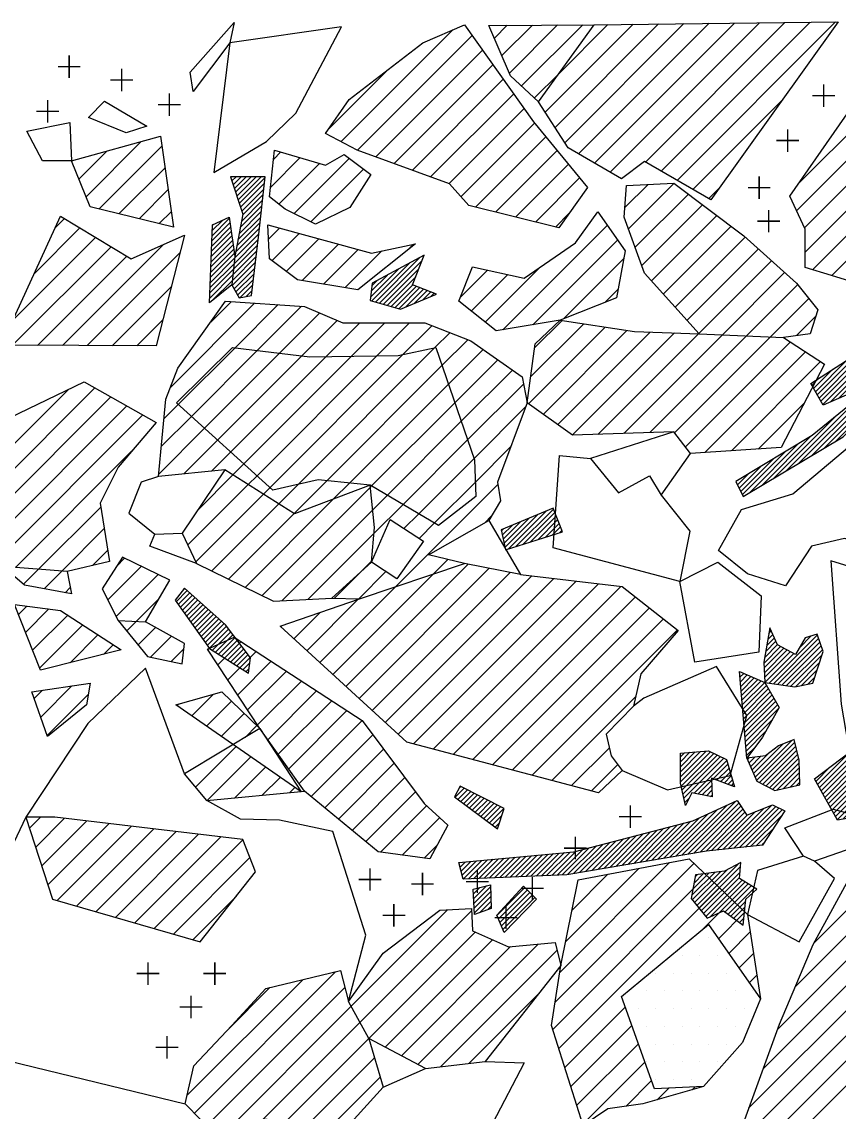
# Model space of a CAD drawing. Header units: metres. Extents: x -3.85 to -2.47, y -18.86 to -15.39.
# Drawn here: x -3.374 to -2.795, y -16.173 to -15.402 of the extents above; entities that cross this region are included whole.
import ezdxf

# ---------------------------------------------------------------- set-up
doc = ezdxf.new("R2010")
doc.units = ezdxf.units.M
doc.header["$LTSCALE"] = 25
doc.header["$MEASUREMENT"] = 0
doc.layers.get('0').update_dxf_attribs({"linetype": 'CONTINUOUS'})
for name, color, linetype in [('FEUER', 1, 'CONTINUOUS'), ('KNOCHEN', 2, 'CONTINUOUS'), ('KNOCHENSCHRAFF', 2, 'CONTINUOUS'), ('STEINE', 4, 'CONTINUOUS'), ('STEINESCHRAFF', 4, 'CONTINUOUS')]:
    doc.layers.add(name, color=color, linetype=linetype)

# ---------------------------------------------------------------- blocks, each defined once
blk = doc.blocks.new('*X1')
at = {"color": 0}
for p, q in [((-278.819, -1553.732), (-277.83, -1552.743)), ((-278.62, -1553.887), (-277.613, -1552.88)), ((-278.421, -1554.042), (-277.397, -1553.018)), ((-278.223, -1554.197), (-277.181, -1553.155)), ((-278.024, -1554.352), (-276.964, -1553.292)), ((-277.825, -1554.507), (-276.748, -1553.429)), ((-277.627, -1554.662), (-276.532, -1553.567)), ((-277.428, -1554.816), (-276.316, -1553.704)), ((-277.229, -1554.971), (-276.099, -1553.841)), ((-277.031, -1555.126), (-275.883, -1553.978)), ((-276.832, -1555.281), (-275.667, -1554.116)), ((-276.633, -1555.436), (-275.45, -1554.253)), ((-276.435, -1555.591), (-275.234, -1554.39)), ((-276.236, -1555.746), (-275.018, -1554.527)), ((-276.037, -1555.901), (-274.801, -1554.665)), ((-275.839, -1556.055), (-274.585, -1554.802)), ((-275.64, -1556.21), (-274.369, -1554.939)), ((-275.452, -1556.376), (-274.152, -1555.076)), ((-275.365, -1556.642), (-273.936, -1555.214)), ((-275.277, -1556.908), (-273.72, -1555.351)), ((-275.19, -1557.174), (-273.503, -1555.488)), ((-275.102, -1557.44), (-273.287, -1555.625)), ((-275.015, -1557.706), (-273.179, -1555.87)), ((-274.927, -1557.972), (-273.08, -1556.125)), ((-274.84, -1558.239), (-272.981, -1556.38)), ((-312.334, -1560.024), (-309.163, -1556.853)), ((-312.059, -1560.102), (-309.036, -1557.08)), ((-274.752, -1558.505), (-272.883, -1556.635)), ((-274.665, -1558.771), (-272.784, -1556.89)), ((-274.577, -1559.037), (-272.685, -1557.145)), ((-312.681, -1559.664), (-310.706, -1557.689)), ((-312.609, -1559.945), (-309.935, -1557.271)), ((-311.784, -1560.181), (-309.263, -1557.66)), ((-274.49, -1559.303), (-272.587, -1557.4)), ((-274.402, -1559.569), (-272.488, -1557.655)), ((-274.315, -1559.835), (-272.389, -1557.91)), ((-312.63, -1559.26), (-311.477, -1558.107)), ((-312.58, -1558.855), (-312.249, -1558.524)), ((-311.509, -1560.26), (-309.489, -1558.24)), ((-274.451, -1561.032), (-272.094, -1558.674)), ((-274.35, -1560.578), (-272.192, -1558.419)), ((-274.249, -1560.123), (-272.291, -1558.165)), ((-311.234, -1560.338), (-309.695, -1558.799)), ((-310.959, -1560.417), (-309.441, -1558.899)), ((-310.684, -1560.495), (-309.188, -1558.999)), ((-310.211, -1560.376), (-308.934, -1559.099)), ((-309.601, -1560.12), (-308.68, -1559.199)), ((-308.992, -1559.864), (-308.427, -1559.299)), ((-308.382, -1559.608), (-308.173, -1559.398)), ((-274.654, -1561.941), (-272.223, -1559.511)), ((-274.552, -1561.487), (-272.107, -1559.041)), ((-274.755, -1562.396), (-272.339, -1559.981)), ((-275.004, -1563.352), (-272.572, -1560.921)), ((-274.856, -1562.851), (-272.456, -1560.451)), ((-275.976, -1564.678), (-272.688, -1561.39)), ((-282.361, -1571.417), (-272.804, -1561.86)), ((-281.484, -1570.893), (-272.921, -1562.33)), ((-280.606, -1570.369), (-273.037, -1562.8)), ((-279.729, -1569.845), (-273.153, -1563.27)), ((-273.044, -1563.867), (-272.261, -1563.085)), ((-272.818, -1563.995), (-271.965, -1563.142)), ((-272.592, -1564.122), (-271.669, -1563.199)), ((-272.366, -1564.25), (-271.372, -1563.256)), ((-272.14, -1564.378), (-271.076, -1563.313)), ((-271.912, -1564.503), (-270.779, -1563.371)), ((-281.194, -1566.361), (-278.966, -1564.132)), ((-281.067, -1566.587), (-278.492, -1564.012)), ((-280.939, -1566.812), (-278.237, -1564.111)), ((-271.683, -1564.628), (-270.483, -1563.428)), ((-271.454, -1564.752), (-270.187, -1563.485)), ((-271.225, -1564.877), (-269.89, -1563.542)), ((-270.996, -1565.002), (-269.594, -1563.599)), ((-270.767, -1565.126), (-269.323, -1563.682)), ((-270.538, -1565.251), (-269.102, -1563.814)), ((-270.31, -1565.376), (-268.881, -1563.947)), ((-270.081, -1565.5), (-268.66, -1564.08)), ((-263.108, -1564.892), (-262.335, -1564.118)), ((-262.967, -1564.397), (-262.576, -1564.006)), ((-262.825, -1563.902), (-262.818, -1563.895)), ((-281.322, -1566.135), (-279.955, -1564.768)), ((-280.811, -1567.038), (-277.982, -1564.21)), ((-280.683, -1567.264), (-277.728, -1564.308)), ((-280.155, -1567.089), (-277.473, -1564.407)), ((-279.534, -1566.822), (-277.218, -1564.506)), ((-278.914, -1566.555), (-277.036, -1564.678)), ((-269.852, -1565.625), (-268.439, -1564.212)), ((-269.623, -1565.75), (-268.218, -1564.345)), ((-269.394, -1565.874), (-267.997, -1564.477)), ((-269.165, -1565.999), (-267.776, -1564.61)), ((-268.936, -1566.124), (-267.555, -1564.743)), ((-268.707, -1566.248), (-267.334, -1564.875)), ((-263.533, -1566.377), (-261.609, -1564.453)), ((-263.391, -1565.882), (-261.851, -1564.341)), ((-263.25, -1565.387), (-262.093, -1564.23)), ((-281.45, -1565.91), (-280.945, -1565.405)), ((-278.293, -1566.288), (-276.926, -1564.921)), ((-277.673, -1566.021), (-276.817, -1565.165)), ((-277.052, -1565.754), (-276.707, -1565.409)), ((-268.478, -1566.373), (-267.113, -1565.008)), ((-268.25, -1566.498), (-266.892, -1565.14)), ((-268.021, -1566.622), (-266.671, -1565.273)), ((-267.792, -1566.747), (-266.45, -1565.406)), ((-267.563, -1566.872), (-266.229, -1565.538)), ((-267.334, -1566.996), (-266.008, -1565.671)), ((-263.674, -1566.872), (-262.232, -1565.429)), ((-267.105, -1567.121), (-265.793, -1565.809)), ((-266.903, -1567.272), (-265.602, -1565.971)), ((-266.756, -1567.479), (-265.41, -1566.133)), ((-266.609, -1567.686), (-265.219, -1566.295)), ((-266.462, -1567.892), (-265.027, -1566.457)), ((-283.239, -1571.941), (-277.879, -1566.581)), ((-266.315, -1568.099), (-264.836, -1566.619)), ((-266.169, -1568.306), (-264.644, -1566.781)), ((-266.022, -1568.512), (-264.453, -1566.943)), ((-265.875, -1568.719), (-264.261, -1567.105)), ((-263.816, -1567.367), (-263.588, -1567.139)), ((-265.728, -1568.926), (-264.07, -1567.267)), ((-265.581, -1569.133), (-263.878, -1567.429)), ((-265.434, -1569.339), (-263.758, -1567.663)), ((-265.287, -1569.546), (-263.655, -1567.913)), ((-284.116, -1572.464), (-279.725, -1568.073)), ((-265.141, -1569.753), (-263.551, -1568.163)), ((-264.994, -1569.959), (-263.448, -1568.413)), ((-264.847, -1570.166), (-263.344, -1568.663)), ((-284.993, -1572.988), (-281.494, -1569.489)), ((-264.7, -1570.373), (-263.241, -1568.913)), ((-264.553, -1570.579), (-263.137, -1569.163)), ((-264.406, -1570.786), (-263.034, -1569.414)), ((-285.871, -1573.512), (-282.387, -1570.028)), ((-264.26, -1570.993), (-262.93, -1569.664)), ((-263.841, -1570.928), (-262.827, -1569.914)), ((-263.232, -1570.673), (-262.723, -1570.164)), ((-286.372, -1573.66), (-283.279, -1570.567)), ((-286.6, -1573.181), (-285.063, -1571.644)), ((-286.486, -1573.42), (-284.171, -1571.105)), ((-286.714, -1572.941), (-285.955, -1572.182)), ((-273.966, -1579.639), (-267.645, -1573.318)), ((-273.538, -1579.564), (-267.281, -1573.308)), ((-273.026, -1579.405), (-266.918, -1573.297)), ((-272.514, -1579.247), (-266.554, -1573.287)), ((-272.292, -1581.5), (-264.167, -1573.375)), ((-272.219, -1581.074), (-264.37, -1573.225)), ((-272.097, -1580.598), (-264.734, -1573.235)), ((-272.002, -1579.089), (-266.19, -1573.277)), ((-271.958, -1580.106), (-265.098, -1573.245)), ((-271.819, -1579.613), (-265.462, -1573.256)), ((-271.68, -1579.121), (-265.826, -1573.266)), ((-275.03, -1579.288), (-269.831, -1574.089)), ((-275.005, -1579.617), (-269.275, -1573.887)), ((-274.673, -1579.639), (-268.72, -1573.685)), ((-274.32, -1579.639), (-268.164, -1573.483)), ((-272.364, -1581.926), (-264.214, -1573.776)), ((-302.921, -1577.481), (-300.221, -1574.781)), ((-302.404, -1577.318), (-299.744, -1574.657)), ((-301.887, -1577.154), (-299.644, -1574.911)), ((-275.15, -1577.641), (-272.207, -1574.698)), ((-275.131, -1577.975), (-271.797, -1574.642)), ((-275.106, -1578.303), (-271.388, -1574.585)), ((-275.08, -1578.632), (-270.942, -1574.493)), ((-275.055, -1578.96), (-270.386, -1574.291)), ((-274.74, -1576.877), (-272.617, -1574.754)), ((-274.329, -1576.113), (-273.027, -1574.81)), ((-273.919, -1575.349), (-273.436, -1574.866)), ((-272.437, -1582.353), (-264.262, -1574.177)), ((-268.397, -1578.665), (-264.31, -1574.578)), ((-303.294, -1576.794), (-302.039, -1575.538)), ((-303.232, -1577.085), (-301.433, -1575.286)), ((-303.17, -1577.376), (-300.827, -1575.033)), ((-301.37, -1576.99), (-299.544, -1575.165)), ((-300.853, -1576.827), (-299.444, -1575.418)), ((-300.335, -1576.663), (-299.344, -1575.672)), ((-266.817, -1577.44), (-264.357, -1574.98)), ((-266.072, -1577.048), (-264.405, -1575.381)), ((-303.419, -1576.211), (-303.251, -1576.043)), ((-303.357, -1576.502), (-302.645, -1575.791)), ((-299.818, -1576.499), (-299.244, -1575.925)), ((-299.301, -1576.336), (-299.144, -1576.179)), ((-265.328, -1576.657), (-264.452, -1575.782)), ((-264.583, -1576.266), (-264.5, -1576.183)), ((-272.51, -1582.779), (-269.432, -1579.701)), ((-272.383, -1583.005), (-269.881, -1580.503)), ((-271.895, -1582.87), (-270.329, -1581.305)), ((-271.406, -1582.736), (-270.778, -1582.108)), ((-284.497, -1583.452), (-284.326, -1583.281)), ((-284.709, -1584.725), (-283.993, -1584.008)), ((-284.639, -1584.301), (-284.104, -1583.766)), ((-284.568, -1583.877), (-284.215, -1583.524)), ((-284.479, -1586.97), (-281.056, -1583.546)), ((-284.17, -1587.014), (-280.967, -1583.812)), ((-283.86, -1587.058), (-280.879, -1584.077)), ((-282.33, -1584.467), (-281.502, -1583.639)), ((-284.836, -1585.559), (-283.661, -1584.384)), ((-284.824, -1585.901), (-283.429, -1584.505)), ((-284.812, -1586.242), (-283.196, -1584.626)), ((-284.8, -1586.583), (-282.964, -1584.747)), ((-284.788, -1586.925), (-282.731, -1584.868)), ((-284.78, -1585.15), (-283.881, -1584.251)), ((-283.551, -1587.102), (-280.791, -1584.342)), ((-283.242, -1587.147), (-280.702, -1584.607)), ((-282.932, -1587.191), (-280.745, -1585.004)), ((-282.613, -1587.225), (-280.91, -1585.522)), ((-286.565, -1586.228), (-286.521, -1586.183)), ((-286.538, -1586.554), (-286.273, -1586.289)), ((-286.511, -1586.88), (-286.026, -1586.395)), ((-286.484, -1587.207), (-285.778, -1586.501)), ((-282.171, -1587.136), (-281.075, -1586.041)), ((-286.457, -1587.533), (-285.531, -1586.607)), ((-286.43, -1587.86), (-285.283, -1586.713)), ((-286.402, -1588.186), (-285.036, -1586.819)), ((-286.375, -1588.512), (-284.788, -1586.925)), ((-286.348, -1588.839), (-284.659, -1587.15)), ((-281.729, -1587.048), (-281.24, -1586.56)), ((-286.321, -1589.165), (-284.531, -1587.375)), ((-286.294, -1589.491), (-284.402, -1587.6)), ((-286.266, -1589.818), (-284.274, -1587.825)), ((-286.239, -1590.144), (-284.145, -1588.05)), ((-286.212, -1590.471), (-284.016, -1588.275)), ((-286.185, -1590.797), (-283.888, -1588.5)), ((-286.158, -1591.123), (-283.8, -1588.765)), ((-286.131, -1591.45), (-284.252, -1589.571)), ((-286.103, -1591.776), (-284.704, -1590.376)), ((-285.473, -1593.621), (-282.877, -1591.025)), ((-290.75, -1593.594), (-288.936, -1591.78)), ((-290.75, -1593.241), (-289.319, -1591.809)), ((-290.75, -1593.948), (-288.632, -1591.829)), ((-290.75, -1592.887), (-289.702, -1591.839)), ((-290.75, -1592.534), (-290.085, -1591.868)), ((-290.75, -1592.18), (-290.468, -1591.898)), ((-286.076, -1592.102), (-285.469, -1591.496)), ((-285.581, -1593.375), (-283.475, -1591.269)), ((-285.366, -1593.867), (-282.65, -1591.151)), ((-285.154, -1594.008), (-282.581, -1591.436)), ((-284.921, -1594.129), (-282.513, -1591.721)), ((-281.051, -1594.148), (-278.723, -1591.82)), ((-290.706, -1594.257), (-288.393, -1591.944)), ((-290.64, -1594.545), (-288.154, -1592.059)), ((-290.575, -1594.834), (-287.915, -1592.173)), ((-290.51, -1595.122), (-287.676, -1592.288)), ((-289.788, -1594.754), (-287.472, -1592.437)), ((-286.011, -1592.391), (-285.875, -1592.255)), ((-285.904, -1592.637), (-285.475, -1592.209)), ((-285.796, -1592.883), (-285.076, -1592.163)), ((-285.689, -1593.129), (-284.495, -1591.936)), ((-284.688, -1594.25), (-282.444, -1592.006)), ((-284.456, -1594.371), (-282.375, -1592.29)), ((-284.223, -1594.492), (-282.336, -1592.605)), ((-280.924, -1594.374), (-278.632, -1592.083)), ((-280.796, -1594.601), (-278.541, -1592.346)), ((-280.669, -1594.827), (-278.451, -1592.609)), ((-288.432, -1593.751), (-287.392, -1592.711)), ((-288.175, -1593.847), (-287.313, -1592.985)), ((-287.917, -1593.944), (-287.233, -1593.26)), ((-283.91, -1594.532), (-282.326, -1592.949)), ((-283.451, -1594.427), (-282.316, -1593.292)), ((-281.178, -1593.921), (-280.185, -1592.928)), ((-280.542, -1595.054), (-278.36, -1592.872)), ((-280.415, -1595.28), (-278.27, -1593.135)), ((-280.288, -1595.507), (-278.179, -1593.398)), ((-289.497, -1594.816), (-288.552, -1593.871)), ((-289.206, -1594.878), (-288.539, -1594.212)), ((-287.66, -1594.04), (-287.154, -1593.534)), ((-287.403, -1594.137), (-287.075, -1593.808)), ((-287.146, -1594.233), (-286.995, -1594.082)), ((-282.993, -1594.322), (-282.306, -1593.636)), ((-282.535, -1594.218), (-282.296, -1593.979)), ((-280.161, -1595.733), (-278.088, -1593.66)), ((-280.034, -1595.959), (-277.998, -1593.923)), ((-279.907, -1596.186), (-277.907, -1594.186)), ((-306.71, -1595.058), (-306.059, -1594.408)), ((-306.506, -1595.208), (-305.825, -1594.527)), ((-306.431, -1594.426), (-306.293, -1594.288)), ((-306.302, -1595.357), (-305.59, -1594.646)), ((-306.098, -1595.507), (-305.356, -1594.765)), ((-305.894, -1595.656), (-305.121, -1594.884)), ((-288.915, -1594.941), (-288.526, -1594.552)), ((-288.623, -1595.003), (-288.513, -1594.893)), ((-279.78, -1596.412), (-277.816, -1594.449)), ((-279.652, -1596.639), (-277.726, -1594.712)), ((-279.255, -1596.595), (-277.635, -1594.975)), ((-305.69, -1595.806), (-304.887, -1595.003)), ((-305.486, -1595.956), (-304.653, -1595.122)), ((-305.282, -1596.105), (-304.418, -1595.242)), ((-305.078, -1596.255), (-304.184, -1595.361)), ((-304.874, -1596.404), (-303.949, -1595.48)), ((-304.67, -1596.554), (-303.715, -1595.599)), ((-304.466, -1596.704), (-303.481, -1595.718)), ((-291.069, -1599.216), (-287.474, -1595.621)), ((-290.643, -1599.144), (-286.829, -1595.33)), ((-290.445, -1595.411), (-290.113, -1595.078)), ((-290.217, -1599.071), (-286.608, -1595.462)), ((-289.791, -1598.999), (-286.468, -1595.677)), ((-287.361, -1598.691), (-284.28, -1595.609)), ((-286.967, -1598.65), (-284.009, -1595.692)), ((-278.831, -1596.524), (-277.544, -1595.238)), ((-278.406, -1596.453), (-277.454, -1595.501)), ((-277.982, -1596.383), (-277.363, -1595.764)), ((-304.262, -1596.853), (-303.246, -1595.837)), ((-304.058, -1597.003), (-303.395, -1596.34)), ((-292.347, -1599.433), (-289.408, -1596.495)), ((-291.921, -1599.361), (-288.763, -1596.204)), ((-291.495, -1599.289), (-288.118, -1595.912)), ((-289.365, -1598.926), (-286.329, -1595.891)), ((-288.939, -1598.854), (-286.19, -1596.105)), ((-288.543, -1598.812), (-286.015, -1596.284)), ((-288.149, -1598.771), (-285.437, -1596.059)), ((-287.755, -1598.731), (-284.858, -1595.834)), ((-286.573, -1598.61), (-283.768, -1595.805)), ((-286.179, -1598.569), (-283.528, -1595.918)), ((-285.785, -1598.529), (-283.558, -1596.302)), ((-277.558, -1596.312), (-277.272, -1596.027)), ((-303.854, -1597.152), (-303.563, -1596.861)), ((-294.477, -1599.796), (-291.921, -1597.241)), ((-294.051, -1599.723), (-291.443, -1597.116)), ((-293.625, -1599.651), (-290.965, -1596.991)), ((-293.199, -1599.578), (-290.487, -1596.867)), ((-292.773, -1599.506), (-290.009, -1596.742)), ((-285.391, -1598.489), (-284.203, -1597.301)), ((-297.033, -1600.23), (-294.79, -1597.988)), ((-296.607, -1600.158), (-294.312, -1597.863)), ((-296.181, -1600.085), (-293.834, -1597.739)), ((-295.755, -1600.013), (-293.356, -1597.614)), ((-295.329, -1599.941), (-292.878, -1597.49)), ((-294.903, -1599.868), (-292.4, -1597.365)), ((-299.483, -1600.56), (-297.659, -1598.736)), ((-299.114, -1600.544), (-297.181, -1598.611)), ((-298.737, -1600.52), (-296.703, -1598.486)), ((-298.311, -1600.448), (-296.225, -1598.362)), ((-297.885, -1600.375), (-295.747, -1598.237)), ((-297.459, -1600.303), (-295.268, -1598.113)), ((-284.997, -1598.448), (-284.848, -1598.299)), ((-306.356, -1600.008), (-305.968, -1599.62)), ((-306.283, -1600.289), (-305.578, -1599.583)), ((-306.21, -1600.569), (-305.188, -1599.547)), ((-306.123, -1600.836), (-304.798, -1599.51)), ((-305.755, -1600.821), (-304.408, -1599.474)), ((-305.386, -1600.805), (-304.017, -1599.437)), ((-305.017, -1600.79), (-303.627, -1599.4)), ((-304.648, -1600.775), (-303.237, -1599.364)), ((-304.279, -1600.759), (-302.847, -1599.327)), ((-303.91, -1600.744), (-302.457, -1599.291)), ((-303.541, -1600.729), (-302.067, -1599.254)), ((-303.172, -1600.713), (-301.677, -1599.218)), ((-302.803, -1600.698), (-301.287, -1599.181)), ((-302.434, -1600.682), (-300.897, -1599.145)), ((-302.065, -1600.667), (-300.506, -1599.108)), ((-301.697, -1600.652), (-300.116, -1599.071)), ((-301.328, -1600.636), (-299.726, -1599.035)), ((-300.959, -1600.621), (-299.336, -1598.998)), ((-300.59, -1600.606), (-298.946, -1598.962)), ((-300.221, -1600.59), (-298.556, -1598.925)), ((-299.852, -1600.575), (-298.137, -1598.86)), ((-306.429, -1599.728), (-306.358, -1599.656)), ((-289.944, -1601.98), (-288.326, -1600.362)), ((-289.913, -1602.303), (-287.922, -1600.312)), ((-289.754, -1602.498), (-287.415, -1600.159)), ((-289.595, -1602.693), (-286.676, -1599.773)), ((-289.437, -1602.888), (-286.495, -1599.946)), ((-289.278, -1603.082), (-286.531, -1600.335)), ((-289.865, -1601.548), (-288.73, -1600.413)), ((-289.786, -1601.116), (-289.134, -1600.463)), ((-289.708, -1600.684), (-289.538, -1600.514)), ((-289.119, -1603.277), (-286.566, -1600.724)), ((-288.961, -1603.472), (-286.389, -1600.901)), ((-288.616, -1603.481), (-286.172, -1601.037)), ((-305.427, -1601.553), (-305.422, -1601.549)), ((-305.408, -1601.888), (-304.951, -1601.431)), ((-305.388, -1602.222), (-304.48, -1601.313)), ((-305.369, -1602.557), (-304.2, -1601.387)), ((-305.35, -1602.891), (-304.189, -1601.73)), ((-303.739, -1603.401), (-301.772, -1601.434)), ((-303.635, -1603.65), (-301.595, -1601.611)), ((-303.531, -1603.9), (-301.418, -1601.788)), ((-287.991, -1603.209), (-285.954, -1601.173)), ((-287.586, -1603.159), (-285.736, -1601.309)), ((-287.383, -1603.309), (-285.519, -1601.445)), ((-305.331, -1603.226), (-304.179, -1602.073)), ((-304.958, -1603.206), (-304.168, -1602.416)), ((-303.427, -1604.15), (-301.242, -1601.965)), ((-303.323, -1604.399), (-301.065, -1602.141)), ((-287.18, -1603.46), (-286.129, -1602.408)), ((-304.416, -1603.018), (-304.158, -1602.76)), ((-286.977, -1603.61), (-286.173, -1602.806)), ((-286.774, -1603.76), (-286.218, -1603.204)), ((-286.571, -1603.911), (-286.262, -1603.602)), ((-286.368, -1604.061), (-286.306, -1603.999))]:
    blk.add_line(p, q, dxfattribs=at)
blk = doc.blocks.new('*X2')
at = {"color": 0}
for p, q in [((-322.587, -1551.185), (-322.552, -1551.15)), ((-322.5, -1551.451), (-322.199, -1551.15)), ((-322.413, -1551.718), (-321.845, -1551.15)), ((-322.325, -1551.984), (-321.491, -1551.15)), ((-322.238, -1552.251), (-321.138, -1551.15)), ((-322.151, -1552.517), (-320.784, -1551.15)), ((-322.064, -1552.784), (-320.431, -1551.15)), ((-321.977, -1553.05), (-320.161, -1551.234)), ((-321.89, -1553.316), (-320.203, -1551.63)), ((-321.803, -1553.583), (-320.246, -1552.026)), ((-321.747, -1553.88), (-320.288, -1552.422)), ((-321.909, -1554.75), (-320.373, -1553.214)), ((-321.828, -1554.315), (-320.331, -1552.818)), ((-323.901, -1555.327), (-322.685, -1554.111)), ((-322.071, -1555.619), (-320.458, -1554.006)), ((-321.99, -1555.184), (-320.416, -1553.61)), ((-323.928, -1556.061), (-322.595, -1554.728)), ((-323.914, -1555.694), (-322.64, -1554.42)), ((-323.887, -1554.96), (-323.142, -1554.215)), ((-323.873, -1554.593), (-323.82, -1554.539)), ((-322.233, -1556.488), (-320.543, -1554.798)), ((-322.152, -1556.053), (-320.501, -1554.402)), ((-323.969, -1557.163), (-322.46, -1555.654)), ((-323.955, -1556.796), (-322.505, -1555.346)), ((-323.941, -1556.429), (-322.55, -1555.037)), ((-322.344, -1557.306), (-320.631, -1555.593)), ((-322.303, -1556.912), (-320.585, -1555.194)), ((-323.996, -1557.897), (-322.37, -1556.272)), ((-323.982, -1557.53), (-322.415, -1555.963)), ((-322.425, -1558.094), (-320.731, -1556.4)), ((-322.384, -1557.7), (-320.681, -1555.996)), ((-324.023, -1558.632), (-322.303, -1556.912)), ((-324.009, -1558.264), (-322.326, -1556.58)), ((-322.465, -1558.488), (-320.78, -1556.803)), ((-324.05, -1559.366), (-322.384, -1557.7)), ((-324.037, -1558.999), (-322.344, -1557.306)), ((-322.468, -1558.845), (-320.83, -1557.206)), ((-322.342, -1559.072), (-320.88, -1557.61)), ((-324.064, -1559.733), (-322.425, -1558.094)), ((-323.916, -1559.939), (-322.465, -1558.488)), ((-322.216, -1559.299), (-320.93, -1558.013)), ((-322.09, -1559.527), (-320.98, -1558.416)), ((-321.907, -1559.697), (-321.029, -1558.82)), ((-321.478, -1559.622), (-321.079, -1559.223)), ((-325.927, -1580.334), (-325.85, -1580.258)), ((-326.452, -1581.213), (-325.664, -1580.425)), ((-326.305, -1581.419), (-325.477, -1580.592)), ((-326.157, -1581.625), (-325.29, -1580.758)), ((-326.01, -1581.831), (-325.104, -1580.925)), ((-325.862, -1582.037), (-324.917, -1581.092)), ((-325.715, -1582.243), (-324.731, -1581.259)), ((-325.567, -1582.449), (-324.544, -1581.426)), ((-325.419, -1582.655), (-324.357, -1581.593)), ((-325.272, -1582.861), (-324.171, -1581.76)), ((-325.124, -1583.067), (-323.984, -1581.927)), ((-324.977, -1583.273), (-323.798, -1582.094)), ((-324.829, -1583.479), (-323.611, -1582.261)), ((-324.682, -1583.685), (-323.424, -1582.428)), ((-324.534, -1583.891), (-323.238, -1582.595)), ((-324.387, -1584.097), (-323.051, -1582.762)), ((-324.239, -1584.303), (-322.881, -1582.946)), ((-324.091, -1584.509), (-322.729, -1583.146)), ((-323.881, -1584.652), (-322.576, -1583.347)), ((-323.664, -1584.789), (-322.423, -1583.548)), ((-323.447, -1584.926), (-322.27, -1583.749)), ((-323.23, -1585.062), (-322.118, -1583.95)), ((-323.013, -1585.199), (-321.965, -1584.15)), ((-322.796, -1585.335), (-321.812, -1584.351)), ((-322.579, -1585.472), (-321.659, -1584.552)), ((-322.362, -1585.609), (-321.506, -1584.753)), ((-322.145, -1585.745), (-321.354, -1584.954)), ((-321.929, -1585.882), (-321.201, -1585.154)), ((-321.712, -1586.019), (-321.221, -1585.528)), ((-321.495, -1586.155), (-321.28, -1585.94))]:
    blk.add_line(p, q, dxfattribs=at)
blk = doc.blocks.new('*X4')
at = {"color": 0}
for p, q in [((-281.321, -1605.379), (-273.291, -1597.348)), ((-282.64, -1608.466), (-272.277, -1598.103)), ((-284.912, -1614.272), (-270.251, -1599.612)), ((-283.901, -1611.494), (-271.264, -1598.857)), ((-299.614, -1609.529), (-289.809, -1599.724)), ((-299.285, -1607.433), (-291.524, -1599.671)), ((-298.866, -1605.245), (-293.701, -1600.081)), ((-285.922, -1617.05), (-269.238, -1600.366)), ((-299.783, -1611.466), (-288.903, -1600.586)), ((-298.419, -1603.031), (-295.879, -1600.491)), ((-286.094, -1618.99), (-268.224, -1601.121)), ((-299.358, -1612.809), (-287.996, -1601.447)), ((-289.145, -1604.363), (-287.09, -1602.309)), ((-288.063, -1605.049), (-286.184, -1603.17)), ((-287.336, -1606.09), (-285.821, -1604.575)), ((-285.923, -1620.587), (-271.01, -1605.674)), ((-286.609, -1607.13), (-285.585, -1606.107)), ((-285.881, -1608.171), (-285.349, -1607.639)), ((-285.154, -1609.211), (-285.114, -1609.171)), ((-298.933, -1614.151), (-294.664, -1609.883)), ((-298.508, -1615.494), (-294.197, -1611.183)), ((-285.751, -1622.183), (-274.212, -1610.644)), ((-298.083, -1616.837), (-293.729, -1612.484)), ((-297.658, -1618.18), (-293.262, -1613.784)), ((-294.621, -1616.911), (-292.795, -1615.084)), ((-292.391, -1616.448), (-291.564, -1615.622)), ((-289.916, -1615.741), (-289.715, -1615.54))]:
    blk.add_line(p, q, dxfattribs=at)
blk = doc.blocks.new('*X5')
at = {"color": 0}
for p, q in [((-292.113, -1550.763), (-281.569, -1540.219)), ((-290.991, -1551.409), (-279.78, -1540.198)), ((-314.768, -1548.67), (-306.846, -1540.748)), ((-303.916, -1541.353), (-303.004, -1540.441)), ((-303.386, -1542.59), (-301.224, -1540.428)), ((-302.855, -1543.828), (-299.444, -1540.416)), ((-301.996, -1544.736), (-297.664, -1540.404)), ((-300.314, -1546.59), (-294.09, -1540.366)), ((-299.624, -1547.667), (-292.302, -1540.345)), ((-299.359, -1543.867), (-295.879, -1540.387)), ((-298.934, -1548.745), (-290.513, -1540.324)), ((-297.962, -1549.541), (-288.724, -1540.303)), ((-296.844, -1550.19), (-286.935, -1540.282)), ((-295.726, -1550.84), (-285.146, -1540.261)), ((-293.234, -1550.117), (-283.358, -1540.24)), ((-313.605, -1549.274), (-305.493, -1541.162)), ((-312.312, -1549.749), (-304.758, -1542.195)), ((-311.019, -1550.224), (-304.024, -1543.228)), ((-315.664, -1547.797), (-311.417, -1543.551)), ((-301.076, -1545.584), (-299.359, -1543.867)), ((-309.726, -1550.698), (-303.289, -1544.261)), ((-308.433, -1551.173), (-302.554, -1545.294)), ((-307.14, -1551.648), (-301.82, -1546.328)), ((-289.87, -1552.055), (-283.578, -1545.763)), ((-282.387, -1551.644), (-277.493, -1546.75)), ((-306.291, -1552.567), (-301.08, -1547.356)), ((-282.533, -1553.557), (-276.354, -1547.378)), ((-332.823, -1552.582), (-328.913, -1548.672)), ((-305.262, -1553.305), (-300.281, -1548.325)), ((-281.979, -1554.771), (-275.214, -1548.006)), ((-333.334, -1551.325), (-331.349, -1549.34)), ((-331.913, -1553.44), (-327.445, -1548.972)), ((-319.561, -1549.927), (-319.034, -1549.4)), ((-303.846, -1553.657), (-299.483, -1549.294)), ((-281.932, -1556.492), (-274.795, -1549.355)), ((-333.844, -1550.068), (-333.784, -1550.008)), ((-319.774, -1551.908), (-317.67, -1549.803)), ((-319.186, -1553.087), (-316.305, -1550.207)), ((-318.091, -1553.76), (-314.179, -1549.848)), ((-330.489, -1553.784), (-327.224, -1550.518)), ((-316.913, -1554.35), (-313.173, -1550.61)), ((-302.429, -1554.008), (-298.684, -1550.263)), ((-281.403, -1557.73), (-274.495, -1550.822)), ((-301.013, -1554.359), (-297.885, -1551.232)), ((-294.677, -1553.327), (-293.043, -1551.694)), ((-294.423, -1554.841), (-291.199, -1551.616)), ((-329.065, -1554.128), (-327.003, -1552.065)), ((-293.956, -1556.142), (-290.19, -1552.376)), ((-288.748, -1552.702), (-288.049, -1552.002)), ((-280.04, -1558.136), (-274.194, -1552.29)), ((-293.489, -1557.443), (-289.181, -1553.135)), ((-334.99, -1554.749), (-334.355, -1554.115)), ((-327.641, -1554.472), (-326.782, -1553.612)), ((-299.596, -1554.711), (-298.625, -1553.739)), ((-292.804, -1558.525), (-288.173, -1553.894)), ((-336.484, -1558.011), (-333.252, -1554.779)), ((-319.905, -1555.575), (-319.12, -1554.789)), ((-303.328, -1561.978), (-295.944, -1554.594)), ((-291.964, -1559.453), (-287.164, -1554.653)), ((-337.979, -1561.274), (-332.149, -1555.443)), ((-319.661, -1557.098), (-317.729, -1555.166)), ((-318.647, -1557.852), (-316.338, -1555.543)), ((-301.202, -1561.619), (-295.213, -1555.631)), ((-291.124, -1560.381), (-286.164, -1555.421)), ((-338.015, -1563.078), (-331.045, -1556.108)), ((-334.496, -1563.094), (-327.34, -1555.938)), ((-317.521, -1558.494), (-314.947, -1555.919)), ((-316.006, -1558.746), (-313.556, -1556.296)), ((-314.491, -1558.999), (-311.891, -1556.399)), ((-310.065, -1556.34), (-309.645, -1555.92)), ((-290.285, -1561.309), (-285.236, -1556.26)), ((-336.256, -1563.086), (-329.942, -1556.772)), ((-332.737, -1563.102), (-326.181, -1556.547)), ((-299.006, -1561.192), (-294.776, -1556.962)), ((-289.445, -1562.237), (-284.307, -1557.1)), ((-306.329, -1559.676), (-304.411, -1557.758)), ((-304.566, -1561.448), (-300.669, -1557.551)), ((-287.772, -1562.332), (-283.379, -1557.939)), ((-305.554, -1560.669), (-302.965, -1558.079)), ((-330.977, -1563.111), (-326.781, -1558.914)), ((-296.073, -1560.026), (-295.176, -1559.13)), ((-286.076, -1562.404), (-282.464, -1558.792)), ((-326.854, -1566.058), (-320.893, -1560.097)), ((-323.997, -1561.434), (-322.555, -1559.992)), ((-322.276, -1563.248), (-319.231, -1560.203)), ((-284.381, -1562.477), (-281.673, -1559.768)), ((-320.7, -1563.44), (-317.569, -1560.309)), ((-319.123, -1563.631), (-316.28, -1560.788)), ((-282.526, -1562.39), (-281.165, -1561.028)), ((-329.218, -1563.119), (-327.381, -1561.282)), ((-317.547, -1563.823), (-315.047, -1561.323)), ((-315.828, -1563.871), (-313.452, -1561.495)), ((-314.031, -1563.842), (-311.684, -1561.495)), ((-312.234, -1563.813), (-309.917, -1561.496)), ((-310.366, -1563.713), (-308.343, -1561.69)), ((-301.503, -1567.224), (-296.067, -1561.788)), ((-301.356, -1565.309), (-297.597, -1561.55)), ((-301.082, -1563.268), (-299.127, -1561.313)), ((-308.124, -1563.239), (-307.072, -1562.186)), ((-300.472, -1567.961), (-294.537, -1562.026)), ((-299.441, -1568.697), (-292.889, -1562.145)), ((-298.41, -1569.434), (-291.178, -1562.202)), ((-296.59, -1569.382), (-289.467, -1562.259)), ((-294.757, -1569.317), (-287.772, -1562.332)), ((-292.924, -1569.252), (-286.076, -1562.404)), ((-291.159, -1569.255), (-284.381, -1562.477)), ((-326.294, -1567.266), (-322.276, -1563.248)), ((-317.806, -1572.921), (-308.124, -1563.239)), ((-307.631, -1564.513), (-305.801, -1562.683)), ((-307.176, -1565.826), (-304.722, -1563.372)), ((-290.392, -1570.255), (-282.971, -1562.834)), ((-325.365, -1568.105), (-320.7, -1563.44)), ((-324.436, -1568.944), (-319.123, -1563.631)), ((-323.507, -1569.783), (-317.547, -1563.823)), ((-322.578, -1570.622), (-315.828, -1563.871)), ((-321.649, -1571.46), (-314.031, -1563.842)), ((-320.72, -1572.299), (-312.234, -1563.813)), ((-319.791, -1573.138), (-310.366, -1563.713)), ((-306.721, -1567.139), (-303.685, -1564.103)), ((-289.025, -1570.656), (-281.899, -1563.53)), ((-315.781, -1572.663), (-307.631, -1564.513)), ((-306.267, -1568.453), (-302.648, -1564.833)), ((-287.137, -1570.536), (-280.827, -1564.226)), ((-344.733, -1576.866), (-334.091, -1566.225)), ((-343.768, -1577.669), (-332.193, -1566.094)), ((-314.17, -1572.82), (-307.176, -1565.826)), ((-305.812, -1569.766), (-301.863, -1565.816)), ((-342.303, -1577.972), (-331.059, -1566.728)), ((-312.606, -1573.024), (-306.721, -1567.139)), ((-285.25, -1570.416), (-281.973, -1567.14)), ((-340.839, -1578.276), (-329.926, -1567.363)), ((-339.375, -1578.579), (-328.793, -1567.998)), ((-327.315, -1568.288), (-326.294, -1567.266)), ((-305.358, -1571.079), (-301.706, -1567.427)), ((-327.498, -1570.238), (-325.365, -1568.105)), ((-311.494, -1573.68), (-306.267, -1568.453)), ((-327.68, -1572.188), (-324.436, -1568.944)), ((-325.898, -1572.173), (-323.507, -1569.783)), ((-310.382, -1574.335), (-305.812, -1569.766)), ((-305.262, -1572.751), (-302.756, -1570.245)), ((-337.816, -1578.788), (-329.574, -1570.546)), ((-323.938, -1571.982), (-322.578, -1570.622)), ((-309.27, -1574.991), (-305.358, -1571.079)), ((-322.438, -1572.249), (-321.649, -1571.46)), ((-324.894, -1574.705), (-322.438, -1572.249)), ((-321.352, -1572.931), (-320.72, -1572.299)), ((-325.621, -1577.2), (-321.352, -1572.931)), ((-320.353, -1580.771), (-312.697, -1573.115)), ((-320.267, -1573.614), (-319.791, -1573.138)), ((-319.182, -1574.296), (-317.806, -1572.921)), ((-318.097, -1574.979), (-315.781, -1572.663)), ((-315.295, -1573.945), (-314.17, -1572.82)), ((-312.697, -1573.115), (-312.606, -1573.024)), ((-310.887, -1580.144), (-303.667, -1572.924)), ((-308.158, -1575.647), (-305.262, -1572.751)), ((-325.051, -1578.397), (-320.267, -1573.614)), ((-321.543, -1580.193), (-315.295, -1573.945)), ((-312.534, -1574.72), (-311.494, -1573.68)), ((-336.177, -1578.917), (-331.777, -1574.518)), ((-323.922, -1579.037), (-319.182, -1574.296)), ((-318.951, -1581.136), (-312.534, -1574.72)), ((-312.443, -1576.396), (-310.382, -1574.335)), ((-322.733, -1579.615), (-318.097, -1574.979)), ((-310.318, -1576.039), (-309.27, -1574.991)), ((-309.248, -1576.737), (-308.158, -1575.647)), ((-304.607, -1575.632), (-304.116, -1575.14)), ((-334.538, -1579.046), (-331.533, -1576.041)), ((-317.091, -1581.045), (-312.443, -1576.396)), ((-332.375, -1578.65), (-331.289, -1577.564)), ((-331.276, -1581.087), (-328.898, -1578.709)), ((-330.646, -1578.69), (-330.088, -1578.132)), ((-314.422, -1587.214), (-305.775, -1578.567)), ((-313.51, -1579.231), (-312.604, -1578.325)), ((-312.604, -1578.325), (-312.547, -1578.268)), ((-308.226, -1579.251), (-307.21, -1578.235)), ((-337.243, -1579.984), (-336.177, -1578.917)), ((-335.791, -1580.299), (-334.538, -1579.046)), ((-330.687, -1582.266), (-327.707, -1579.286)), ((-315.345, -1586.369), (-308.226, -1579.251)), ((-315.245, -1580.966), (-313.51, -1579.231)), ((-313.523, -1581.012), (-311.594, -1579.083)), ((-313.499, -1588.058), (-304.292, -1578.852)), ((-312.575, -1588.903), (-302.809, -1579.137)), ((-311.652, -1589.748), (-301.28, -1579.375)), ((-310.729, -1590.592), (-299.702, -1579.566)), ((-334.299, -1580.575), (-333.946, -1580.221)), ((-316.268, -1585.525), (-310.887, -1580.144)), ((-309.646, -1591.277), (-298.125, -1579.756)), ((-308.247, -1591.646), (-296.547, -1579.946)), ((-306.848, -1592.014), (-294.97, -1580.136)), ((-329.262, -1582.609), (-327.644, -1580.991)), ((-317.191, -1584.68), (-313.549, -1581.038)), ((-305.448, -1592.382), (-293.943, -1580.878)), ((-337.611, -1582.119), (-337.02, -1581.528)), ((-337.11, -1583.385), (-335.449, -1581.725)), ((-304.049, -1592.751), (-292.952, -1581.654)), ((-336.609, -1584.652), (-334.117, -1582.161)), ((-329.939, -1583.286), (-329.262, -1582.609)), ((-318.114, -1583.836), (-316.249, -1581.97)), ((-302.649, -1593.119), (-291.96, -1582.429)), ((-336.108, -1585.919), (-333.049, -1582.86)), ((-329.142, -1584.257), (-327.916, -1583.03)), ((-319.038, -1582.991), (-318.95, -1582.903)), ((-301.25, -1593.487), (-290.968, -1583.205)), ((-333.953, -1585.532), (-331.981, -1583.56)), ((-328.25, -1585.133), (-326.779, -1583.662)), ((-323.498, -1585.683), (-321.85, -1584.036)), ((-331.596, -1584.943), (-330.912, -1584.259)), ((-326.788, -1585.438), (-325.902, -1584.552)), ((-324.203, -1584.621), (-324.104, -1584.522)), ((-322.793, -1586.746), (-320.78, -1584.733)), ((-322.088, -1587.809), (-319.71, -1585.431)), ((-321.382, -1588.871), (-318.639, -1586.128)), ((-336.029, -1589.376), (-333.817, -1587.164)), ((-320.677, -1589.934), (-317.569, -1586.826)), ((-336.492, -1588.071), (-335.892, -1587.471)), ((-335.566, -1590.681), (-332.672, -1587.787)), ((-325.339, -1589.292), (-323.798, -1587.751)), ((-319.949, -1590.973), (-316.499, -1587.523)), ((-299.85, -1593.856), (-293.908, -1587.914)), ((-326.381, -1588.567), (-326.257, -1588.443)), ((-324.296, -1590.017), (-322.525, -1588.246)), ((-319.213, -1592.006), (-315.429, -1588.221)), ((-323.253, -1590.742), (-321.624, -1589.113)), ((-318.478, -1593.038), (-314.359, -1588.918)), ((-321.556, -1590.813), (-320.724, -1589.98)), ((-317.742, -1594.07), (-313.288, -1589.616)), ((-316.897, -1594.993), (-312.528, -1590.623)), ((-325.076, -1594.333), (-322.211, -1591.468)), ((-315.928, -1595.791), (-311.771, -1591.635)), ((-298.451, -1594.224), (-295.776, -1591.549)), ((-324.254, -1595.279), (-321.168, -1592.193)), ((-314.959, -1596.59), (-311.015, -1592.646)), ((-322.3, -1595.092), (-320.126, -1592.918)), ((-297.052, -1594.592), (-295.188, -1592.729)), ((-320.345, -1594.905), (-319.083, -1593.643)), ((-313.989, -1597.388), (-310.259, -1593.658)), ((-318.391, -1594.718), (-318.04, -1594.368)), ((-313.02, -1598.186), (-309.503, -1594.669)), ((-311.989, -1598.923), (-308.714, -1595.648)), ((-336.818, -1597.236), (-336.035, -1596.453)), ((-336.385, -1598.571), (-334.349, -1596.534)), ((-310.436, -1599.139), (-307.788, -1596.49)), ((-335.952, -1599.906), (-332.769, -1596.722)), ((-335.519, -1601.24), (-331.189, -1596.91)), ((-334.866, -1602.355), (-329.609, -1597.098)), ((-333.493, -1602.75), (-328.029, -1597.285)), ((-332.121, -1603.145), (-326.449, -1597.473)), ((-330.748, -1603.54), (-324.869, -1597.661)), ((-329.375, -1603.935), (-323.289, -1597.849)), ((-328.003, -1604.33), (-321.726, -1598.053)), ((-308.884, -1599.354), (-307.967, -1598.437)), ((-326.63, -1604.726), (-321.221, -1599.316)), ((-325.257, -1605.121), (-322.178, -1602.042)), ((-314.06, -1609.833), (-307.23, -1603.003)), ((-313.434, -1610.975), (-305.524, -1603.065)), ((-312.799, -1612.108), (-305.283, -1604.592)), ((-311.645, -1612.721), (-304.055, -1605.132)), ((-310.491, -1613.335), (-302.768, -1605.612)), ((-309.337, -1613.949), (-300.82, -1605.432)), ((-307.732, -1614.111), (-299.482, -1605.862)), ((-325.679, -1616.148), (-317.482, -1607.952)), ((-325.155, -1617.392), (-315.155, -1607.393)), ((-324.735, -1618.74), (-314.498, -1608.503)), ((-322.855, -1611.557), (-319.809, -1608.511)), ((-305.722, -1613.869), (-300.731, -1608.878)), ((-324.208, -1619.981), (-314.06, -1609.833)), ((-320.286, -1617.827), (-313.434, -1610.975)), ((-318.654, -1617.962), (-312.81, -1612.119)), ((-317.024, -1618.1), (-312.409, -1613.485)), ((-315.385, -1618.229), (-312.007, -1614.851))]:
    blk.add_line(p, q, dxfattribs=at)
blk = doc.blocks.new('*X6')
at = {"color": 0}
for p, q in [((-288.75, -1605), (-288.75, -1605)), ((-290.625, -1606.25), (-290.625, -1606.25)), ((-289.375, -1606.25), (-289.375, -1606.25)), ((-288.125, -1606.25), (-288.125, -1606.25)), ((-292.5, -1607.5), (-292.5, -1607.5)), ((-291.25, -1607.5), (-291.25, -1607.5)), ((-290, -1607.5), (-290, -1607.5)), ((-288.75, -1607.5), (-288.75, -1607.5)), ((-287.5, -1607.5), (-287.5, -1607.5)), ((-294.375, -1608.75), (-294.375, -1608.75)), ((-293.125, -1608.75), (-293.125, -1608.75)), ((-291.875, -1608.75), (-291.875, -1608.75)), ((-290.625, -1608.75), (-290.625, -1608.75)), ((-289.375, -1608.75), (-289.375, -1608.75)), ((-288.125, -1608.75), (-288.125, -1608.75)), ((-286.875, -1608.75), (-286.875, -1608.75)), ((-285.625, -1608.75), (-285.625, -1608.75)), ((-293.75, -1610), (-293.75, -1610)), ((-292.5, -1610), (-292.5, -1610)), ((-291.25, -1610), (-291.25, -1610)), ((-290, -1610), (-290, -1610)), ((-288.75, -1610), (-288.75, -1610)), ((-287.5, -1610), (-287.5, -1610)), ((-286.25, -1610), (-286.25, -1610)), ((-293.125, -1611.25), (-293.125, -1611.25)), ((-291.875, -1611.25), (-291.875, -1611.25)), ((-290.625, -1611.25), (-290.625, -1611.25)), ((-289.375, -1611.25), (-289.375, -1611.25)), ((-288.125, -1611.25), (-288.125, -1611.25)), ((-286.875, -1611.25), (-286.875, -1611.25)), ((-292.5, -1612.5), (-292.5, -1612.5)), ((-291.25, -1612.5), (-291.25, -1612.5)), ((-290, -1612.5), (-290, -1612.5)), ((-288.75, -1612.5), (-288.75, -1612.5)), ((-287.5, -1612.5), (-287.5, -1612.5)), ((-293.125, -1613.75), (-293.125, -1613.75)), ((-291.875, -1613.75), (-291.875, -1613.75)), ((-290.625, -1613.75), (-290.625, -1613.75)), ((-289.375, -1613.75), (-289.375, -1613.75)), ((-288.125, -1613.75), (-288.125, -1613.75)), ((-292.5, -1615), (-292.5, -1615)), ((-291.25, -1615), (-291.25, -1615)), ((-290, -1615), (-290, -1615)), ((-288.75, -1615), (-288.75, -1615))]:
    blk.add_line(p, q, dxfattribs=at)
blk = doc.blocks.new('LB')
at = {"layer": 'FEUER', "const_width": 0.1}
for points in [[(0, 0), (0, -1.6)], [(-0.8, -0.8), (0.8, -0.8)]]:
    blk.add_lwpolyline(points, dxfattribs=at)

msp = doc.modelspace()

# ---------------------------------------------------------------- linework, layer by layer
at = {"layer": 'KNOCHEN'}
for points in [[(-3.22497, -15.58794), (-3.21987, -15.59711), (-3.21121, -15.59559), (-3.20611, -15.55431), (-3.20152, -15.5115), (-3.22598, -15.5115), (-3.21732, -15.538), (-3.22293, -15.56807)], [(-2.86316, -15.73778), (-2.79232, -15.69549), (-2.7327, -15.63739), (-2.72046, -15.58796), (-2.73269, -15.55637), (-2.78008, -15.5263), (-2.78926, -15.53649), (-2.7546, -15.5635), (-2.74238, -15.6007), (-2.74951, -15.63281), (-2.76633, -15.65574), (-2.81423, -15.69447), (-2.86825, -15.72708), (-2.86316, -15.73778)], [(-3.24076, -15.60068), (-3.23872, -15.54564), (-3.227, -15.54004), (-3.22293, -15.56807), (-3.22497, -15.58794), (-3.24076, -15.60068)], [(-3.0889, -15.56705), (-3.12559, -15.58693), (-3.12712, -15.59916), (-3.10572, -15.60527), (-3.08024, -15.59457), (-3.09706, -15.58795), (-3.0889, -15.56705)], [(-2.81525, -15.65777), (-2.78671, -15.63943), (-2.77092, -15.64555), (-2.76633, -15.65574), (-2.80659, -15.67306), (-2.81525, -15.65777)], [(-2.99107, -15.76274), (-2.99769, -15.74593), (-3.03438, -15.76121), (-3.03133, -15.77548), (-2.99107, -15.76274)], [(-3.21173, -15.85191), (-3.22956, -15.82847), (-3.25861, -15.80248), (-3.26523, -15.81114), (-3.24077, -15.84529), (-3.21326, -15.86262), (-3.21173, -15.85191)], [(-2.84431, -15.83053), (-2.84838, -15.85499), (-2.84787, -15.86926), (-2.82647, -15.87231), (-2.81373, -15.86977), (-2.8066, -15.84735), (-2.81067, -15.83511), (-2.81934, -15.83766), (-2.82596, -15.84938), (-2.8387, -15.84276), (-2.84431, -15.83053)], [(-2.86062, -15.92276), (-2.86571, -15.86161), (-2.84787, -15.86926), (-2.83768, -15.88709), (-2.84941, -15.90799), (-2.86062, -15.92276)], [(-2.86062, -15.92276), (-2.85348, -15.93907), (-2.84074, -15.9457), (-2.82291, -15.94162), (-2.82342, -15.92429), (-2.82698, -15.90952), (-2.83819, -15.9141), (-2.84737, -15.92124), (-2.86062, -15.92276)], [(-2.90393, -15.95639), (-2.9075, -15.9406), (-2.9075, -15.91919), (-2.88763, -15.91767), (-2.87489, -15.92378), (-2.86928, -15.94315), (-2.88559, -15.93703), (-2.88508, -15.95028), (-2.89935, -15.94722), (-2.90393, -15.95639)], [(-2.79641, -15.96659), (-2.81272, -15.93754), (-2.78723, -15.91818), (-2.77195, -15.96252), (-2.79641, -15.96659)], [(-3.06446, -15.99665), (-2.98292, -15.98901), (-2.89884, -15.9671), (-2.86724, -15.95283), (-2.86062, -15.96302), (-2.84227, -15.95589), (-2.83361, -15.95997), (-2.84941, -15.98443), (-2.88916, -15.9885), (-2.98802, -16.00531), (-3.0614, -16.00837), (-3.06446, -15.99665)], [(-2.8647, -15.99665), (-2.87642, -16.00277), (-2.8968, -16.00532), (-2.89986, -16.02213), (-2.88865, -16.03589), (-2.87693, -16.0308), (-2.86317, -16.04099), (-2.86113, -16.02264), (-2.85349, -16.01551), (-2.86572, -16.00787), (-2.8647, -15.99665)], [(-3.05325, -16.03334), (-3.05427, -16.0155), (-3.04204, -16.01244), (-3.04153, -16.02926), (-3.05325, -16.03334)], [(-3.03745, -16.03385), (-3.0186, -16.01346), (-3.00942, -16.02264), (-3.03236, -16.04608), (-3.03745, -16.03385)]]:
    msp.add_lwpolyline(points, dxfattribs=at)
msp.add_lwpolyline([(-3.06752, -15.95027), (-3.03694, -15.9727), (-3.03235, -15.95843), (-3.06344, -15.94263)], close=True, dxfattribs=at)
at = {"layer": 'STEINE'}
for points in [[(-2.79588, -15.40196), (-2.88608, -15.52782), (-2.93296, -15.50081), (-2.94927, -15.51304), (-2.98698, -15.49113), (-3.00787, -15.45851), (-2.96863, -15.40399)], [(-2.96863, -15.40399), (-2.79588, -15.40196)], [(-3.22649, -15.41672), (-3.25248, -15.45137), (-3.25452, -15.43761), (-3.22343, -15.40245), (-3.22649, -15.41672)], [(-3.1475, -15.40551), (-3.22649, -15.41672), (-3.2377, -15.50844), (-3.2005, -15.48653), (-3.17961, -15.46666), (-3.1475, -15.40551)], [(-2.97322, -15.51916), (-2.99361, -15.54769), (-3.0573, -15.53189), (-3.07106, -15.5166), (-3.13629, -15.49265), (-3.15871, -15.48093), (-3.1419, -15.45698), (-3.08991, -15.41672), (-3.06036, -15.40398), (-3.01144, -15.47278), (-2.97322, -15.51916)], [(-3.00787, -15.45851), (-3.02774, -15.44017), (-3.04303, -15.40449), (-2.96863, -15.40399)], [(-3.29987, -15.48041), (-3.32637, -15.46971), (-3.31516, -15.45799), (-3.28509, -15.47583), (-3.29987, -15.48041)], [(-2.66339, -15.59306), (-2.67817, -15.60988), (-2.71384, -15.59459), (-2.72862, -15.60733), (-2.7648, -15.59255), (-2.80047, -15.58133), (-2.81932, -15.57573), (-2.81932, -15.54872), (-2.83002, -15.52528), (-2.78569, -15.46158), (-2.75052, -15.48095)], [(-3.3386, -15.50029), (-3.35899, -15.50028), (-3.3702, -15.47939), (-3.33962, -15.47328), (-3.3386, -15.50029)], [(-3.26624, -15.54717), (-3.32535, -15.5329), (-3.3386, -15.50029), (-3.27541, -15.48296), (-3.26624, -15.54717)], [(-3.19846, -15.52577), (-3.19489, -15.49265), (-3.15871, -15.50335), (-3.14546, -15.49571), (-3.12661, -15.50998), (-3.14139, -15.53342), (-3.16585, -15.54514), (-3.18725, -15.53443), (-3.19846, -15.52577)], [(-2.89424, -15.62261), (-2.93297, -15.5798), (-2.94723, -15.54005), (-2.9457, -15.51763), (-2.91207, -15.5161), (-2.86264, -15.5533), (-2.82544, -15.58694), (-2.81015, -15.6058), (-2.81576, -15.62261), (-2.83461, -15.62516)], [(-3.38804, -15.63074), (-3.34625, -15.53952), (-3.29631, -15.56959), (-3.2586, -15.55278), (-3.27848, -15.63125), (-3.38804, -15.63074)], [(-2.95284, -15.59713), (-2.99259, -15.61292), (-3.03794, -15.62056), (-3.06444, -15.59967), (-3.05476, -15.57521), (-3.01807, -15.58336), (-2.98189, -15.55839), (-2.96609, -15.53648), (-2.94672, -15.564), (-2.95284, -15.59713)], [(-3.19847, -15.5696), (-3.19948, -15.54565), (-3.1261, -15.56552), (-3.09502, -15.5589), (-3.13579, -15.59151), (-3.17859, -15.58438), (-3.19847, -15.5696)], [(-3.27695, -15.72349), (-3.27185, -15.66897), (-3.26319, -15.64705), (-3.22955, -15.59966), (-3.1735, -15.60323), (-3.14649, -15.61495), (-3.08839, -15.61496), (-3.05578, -15.6277), (-3.0196, -15.65318)], [(-2.91208, -15.69191), (-2.98393, -15.69446), (-3.01603, -15.67152), (-3.01043, -15.62974), (-2.99259, -15.61292), (-2.9401, -15.62108), (-2.89424, -15.62261), (-2.83461, -15.62516), (-2.80557, -15.64402), (-2.83615, -15.70313), (-2.90036, -15.7072)], [(-3.19592, -15.73318), (-3.26421, -15.67151), (-3.22446, -15.63228), (-3.16993, -15.6389), (-3.10725, -15.63789), (-3.08075, -15.63228), (-3.05324, -15.71178), (-3.05222, -15.73777), (-3.07872, -15.75815), (-3.12713, -15.72961), (-3.16382, -15.72604), (-3.19592, -15.73318)], [(-3.44359, -15.77546), (-3.46346, -15.73928), (-3.46092, -15.71992), (-3.32944, -15.65673), (-3.27848, -15.68527), (-3.30549, -15.71687)], [(-3.0196, -15.65318), (-3.01603, -15.67152), (-3.03693, -15.72758), (-3.03489, -15.74083), (-3.04305, -15.75459)], [(-2.92125, -15.73676), (-2.90036, -15.7072), (-2.91208, -15.69191), (-2.97119, -15.71077)], [(-2.83309, -15.80097), (-2.8601, -15.79231), (-2.88049, -15.776), (-2.86418, -15.74695), (-2.82799, -15.73574), (-2.78773, -15.70211), (-2.74799, -15.75154), (-2.76175, -15.77549), (-2.7913, -15.76734), (-2.81475, -15.77294), (-2.83309, -15.80097)], [(-2.908, -15.79791), (-2.99769, -15.77395), (-2.9931, -15.70873), (-2.97119, -15.71077), (-2.95132, -15.73523), (-2.9294, -15.723), (-2.92125, -15.73676), (-2.90087, -15.76224), (-2.908, -15.79791)], [(-3.30549, -15.71687), (-3.31823, -15.74235), (-3.31161, -15.78362), (-3.34167, -15.79076), (-3.38703, -15.78719), (-3.44359, -15.77546)], [(-3.23007, -15.71891), (-3.27695, -15.72349), (-3.28918, -15.72757), (-3.29785, -15.74948), (-3.2795, -15.76426), (-3.26014, -15.76375)], [(-3.23007, -15.71891), (-3.26014, -15.76375), (-3.24994, -15.78515), (-3.19542, -15.81166), (-3.15414, -15.80962), (-3.12611, -15.78414), (-3.12407, -15.75968), (-3.12713, -15.72961), (-3.18064, -15.75), (-3.23007, -15.71891)], [(-3.12611, -15.78414), (-3.11286, -15.75408), (-3.08942, -15.76936), (-3.10828, -15.79586), (-3.12611, -15.78414)], [(-3.08585, -15.77905), (-3.04305, -15.75459), (-3.02063, -15.79281), (-3.06037, -15.78516), (-3.08585, -15.77905)], [(-3.24994, -15.78515), (-3.28307, -15.77292), (-3.2795, -15.76426)], [(-3.34167, -15.79076), (-3.33862, -15.80655), (-3.37174, -15.80044), (-3.38703, -15.78719)], [(-3.30243, -15.78057), (-3.3167, -15.80299), (-3.30549, -15.82541), (-3.28613, -15.82643), (-3.2688, -15.79687), (-3.30243, -15.78057)], [(-3.24994, -15.78515), (-3.24994, -15.78515)], [(-3.15414, -15.80962), (-3.13478, -15.81013), (-3.06037, -15.78516)], [(-2.89731, -15.85499), (-2.908, -15.79791), (-2.88099, -15.78415), (-2.85042, -15.8081), (-2.85195, -15.84785), (-2.89731, -15.85499)], [(-2.76532, -15.95385), (-2.69805, -15.84633), (-2.75971, -15.79588), (-2.80099, -15.78314), (-2.79386, -15.88455), (-2.78418, -15.94111), (-2.76532, -15.95385)], [(-3.02063, -15.79281), (-2.94877, -15.80147), (-2.90903, -15.83256), (-2.93553, -15.86314), (-2.94062, -15.88607)], [(-2.94878, -15.93142), (-2.9656, -15.94722), (-3.10115, -15.91154), (-3.19083, -15.82949), (-3.13478, -15.81013)], [(-3.36053, -15.86057), (-3.37887, -15.8142), (-3.34626, -15.81827), (-3.30345, -15.8463), (-3.36053, -15.86057)], [(-3.30549, -15.82541), (-3.2846, -15.85089), (-3.26014, -15.85599), (-3.25861, -15.84172), (-3.28613, -15.82643)], [(-3.2051, -15.90185), (-3.2423, -15.8458), (-3.22345, -15.83713), (-3.13274, -15.89625), (-3.08892, -15.95486), (-3.0721, -15.97015), (-3.08484, -15.9941), (-3.12153, -15.989), (-3.17351, -15.94619)], [(-3.14243, -16.095), (-3.1302, -16.04811), (-3.15364, -15.97473), (-3.19135, -15.96657), (-3.21887, -15.96606), (-3.24282, -15.95281), (-3.25861, -15.93396), (-3.28613, -15.85904), (-3.3269, -15.89828), (-3.37073, -15.96453), (-3.39009, -16.00479), (-3.41812, -16.05472), (-3.43749, -16.1174), (-3.42781, -16.12607), (-3.25811, -16.16735)], [(-2.87234, -15.93499), (-2.86062, -15.8927), (-2.88202, -15.85804), (-2.93349, -15.88046), (-2.94062, -15.88607), (-2.95999, -15.90594), (-2.95642, -15.92123), (-2.94878, -15.93142), (-2.91667, -15.94518), (-2.87234, -15.93499)], [(-3.36665, -15.87586), (-3.32537, -15.86974), (-3.32792, -15.88503), (-3.35544, -15.90745), (-3.36665, -15.87586)], [(-3.24282, -15.95281), (-3.17351, -15.94619), (-3.2051, -15.90185), (-3.25861, -15.93396)], [(-3.37073, -15.96453), (-3.35187, -16.02262), (-3.24741, -16.05269), (-3.20817, -16.00326), (-3.21734, -15.98033), (-3.35034, -15.96453), (-3.37073, -15.96453)], [(-2.83668, -16.29987), (-2.81222, -16.26623), (-2.79132, -16.19591), (-2.74953, -16.11794), (-2.68124, -16.01195), (-2.75106, -15.95997), (-2.76634, -15.96812), (-2.81374, -16.05475), (-2.83769, -16.11132), (-2.86216, -16.17858), (-2.85401, -16.25451), (-2.83668, -16.29987)], [(-2.82036, -15.99207), (-2.83361, -15.9722), (-2.79947, -15.95895), (-2.7801, -15.96404), (-2.78469, -15.98596), (-2.81272, -15.99564), (-2.82036, -15.99207)], [(-2.8912, -16.15514), (-2.93401, -16.16737), (-2.95898, -16.17093), (-2.97631, -16.18265), (-2.99873, -16.11182), (-2.9921, -16.06952), (-2.97987, -16.00888), (-2.90139, -15.99411), (-2.86011, -16.03335), (-2.85094, -16.09297)], [(-2.82036, -15.99207), (-2.85298, -16.00226), (-2.86011, -16.03335), (-2.82342, -16.05271), (-2.79845, -16.00787), (-2.81272, -15.99564)], [(-3.08791, -16.14239), (-3.12817, -16.12099), (-3.14243, -16.095), (-3.11797, -16.06085), (-3.07771, -16.03028), (-3.05529, -16.02926), (-3.05478, -16.04506), (-3.0293, -16.05627), (-2.99618, -16.05321), (-2.9921, -16.06952), (-3.04561, -16.1373)], [(-2.8912, -16.15514), (-2.92586, -16.15667), (-2.94929, -16.09144), (-2.88763, -16.04048), (-2.85094, -16.09297), (-2.86368, -16.12405), (-2.8912, -16.15514)], [(-3.12817, -16.12099), (-3.11797, -16.15564), (-3.14295, -16.18316), (-3.18168, -16.1801), (-3.20257, -16.17806), (-3.23417, -16.20099), (-3.24792, -16.19895), (-3.2469, -16.17856), (-3.25811, -16.16735), (-3.252, -16.14034), (-3.22499, -16.11181), (-3.20104, -16.08582), (-3.14804, -16.07308), (-3.14243, -16.095)], [(-3.11797, -16.15564), (-3.08791, -16.14239), (-3.04561, -16.1373), (-3.01809, -16.13832), (-3.04052, -16.18112), (-3.066, -16.30037), (-3.09199, -16.334), (-3.14703, -16.33807)]]:
    msp.add_lwpolyline(points, dxfattribs=at)
msp.add_lwpolyline([(-3.2051, -15.90185), (-3.17606, -15.9467), (-3.26473, -15.88504), (-3.23211, -15.87586)], close=True, dxfattribs=at)

# ---------------------------------------------------------------- block references
at = {"layer": 'FEUER', "xscale": 0.01, "yscale": 0.01, "zscale": 0.01}
for name, p in [('*X4', (0, 0)), ('*X5', (0, 0)), ('LB', (-3.34017, -15.42567)), ('LB', (-3.30299, -15.43517)), ('LB', (-2.80617, -15.44626)), ('LB', (-3.26919, -15.4526)), ('LB', (-3.35538, -15.45735)), ('LB', (-2.83152, -15.47794)), ('LB', (-2.8518, -15.5112)), ('LB', (-2.84504, -15.53496)), ('LB', (-2.94305, -15.95628)), ('LB', (-2.98191, -15.97845)), ('LB', (-3.12724, -16.00063)), ('LB', (-3.09007, -16.00379)), ('LB', (-3.0512, -16.00221)), ('LB', (-3.01233, -16.00696)), ('LB', (-3.11034, -16.02597)), ('LB', (-3.03092, -16.02755)), ('LB', (-3.2844, -16.06715)), ('LB', (-3.23708, -16.06715)), ('LB', (-3.25398, -16.09091)), ('LB', (-3.27088, -16.11942))]:
    msp.add_blockref(name, p, dxfattribs=at)
at = {"layer": 'KNOCHENSCHRAFF', "xscale": 0.01, "yscale": 0.01, "zscale": 0.01}
for name in ['*X2', '*X1']:
    msp.add_blockref(name, (0, 0), dxfattribs=at)
at = {"layer": 'STEINESCHRAFF', "xscale": 0.01, "yscale": 0.01, "zscale": 0.01}
msp.add_blockref('*X6', (0, 0), dxfattribs=at)

doc.saveas('drawing.dxf')
